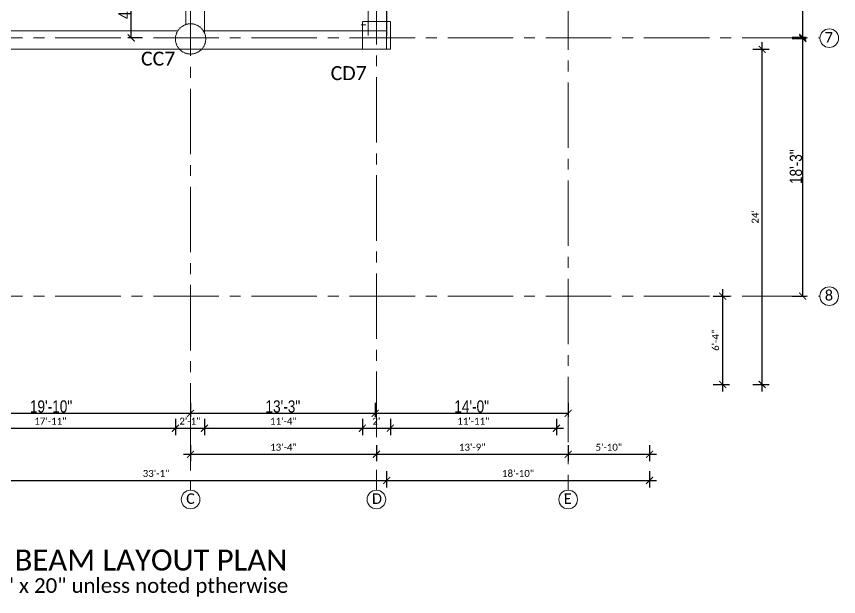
# Model space of a CAD drawing. Header units: inches. Extents: x 0 to 162649, y -36601 to -26324.
# Drawn here: x 152929 to 153636, y -32352 to -31853 of the extents above; entities that cross this region are included whole.
import ezdxf

# ---------------------------------------------------------------- set-up
doc = ezdxf.new("R2010")
doc.units = ezdxf.units.IN
doc.header["$MEASUREMENT"] = 0
doc.linetypes.add('CENTER2', pattern=[1.125, 0.75, -0.125, 0.125, -0.125])
doc.linetypes.add('DASHED', pattern=[0.75, 0.5, -0.25])
for name, color, linetype, lineweight in [('dimention', 1, 'Continuous', 13), ('Line', 31, 'Continuous', 5), ('OL_AR_Center line', 253, 'CENTER2', 13), ('OL_AR_Hatch', 253, 'Continuous', 0), ('OL_AR_SYMBOL', 1, 'Continuous', 5), ('OL_AR_Text', 140, 'Continuous', 5)]:
    doc.layers.add(name, color=color, linetype=linetype, lineweight=lineweight)
doc.styles.add('1-16 Annotative Text', font='calibri.ttf', dxfattribs={"height": 0.0625})
doc.styles.add('1-8 Annotative Text', font='calibri.ttf', dxfattribs={"height": 0.125})
doc.styles.add('Arial', font='arial.ttf', dxfattribs={"width": 0.8})
doc.dimstyles.new('1-16 Annotative Dimension', dxfattribs={"dimtxt": 0.0625, "dimasz": 0.0625, "dimexe": 0.0625, "dimexo": 0.083333, "dimgap": 0.03125, "dimtad": 1, "dimdec": 0, "dimzin": 0, "dimdsep": 46, "dimlunit": 4, "dimtxsty": '1-16 Annotative Text', "dimblk": 'ARCHTICK', "dimcen": 0.0625, "dimdle": 0.0625, "dimadec": 0, "dimazin": 0, "dimtfac": 1, "dimtdec": 0, "dimtofl": 0, "dimtmove": 0, "dimatfit": 3, "dimfxl": 0.083333, "dimfxlon": 1, "dimtolj": 1, "dimtzin": 0, "dimarcsym": 1})
doc.dimstyles.new('Dim_OLA', dxfattribs={"dimscale": 1.5, "dimtxt": 7, "dimasz": 4, "dimexe": 2, "dimexo": 0.5, "dimgap": 0.3, "dimtad": 1, "dimdec": 0, "dimzin": 0, "dimdsep": 46, "dimlunit": 3, "dimtxsty": 'Arial', "dimblk": 'ARCHTICK', "dimcen": 0.05, "dimadec": 0, "dimazin": 0, "dimtfac": 1, "dimtdec": 0, "dimtix": 1, "dimtmove": 2, "dimatfit": 3, "dimldrblk": 'DOT', "dimfxl": 6, "dimfxlon": 1, "dimtolj": 1, "dimtzin": 0, "dimarcsym": 0})

# ---------------------------------------------------------------- blocks, each defined once
blk = doc.blocks.new('_ArchTick')
at = {"color": 0, "linetype": 'ByBlock', "const_width": 0.15}
blk.add_lwpolyline([(-0.5, -0.5), (0.5, 0.5)], dxfattribs=at)
blk = doc.blocks.new('*D591')
at = {"layer": 'Defpoints', "color": 0, "transparency": 16777216}
for p in [(153028.16, -31815.54), (153092.13, -31815.54), (153092.13, -31871.66)]:
    blk.add_point(p, dxfattribs=at)
at = {"layer": 'OL_AR_Text', "color": 0, "lineweight": -2, "transparency": 16777216}
for p, q in [((153037.16, -31815.54), (153025.16, -31815.54)), ((153028.16, -31871.66), (153028.16, -31815.54)), ((153037.16, -31871.66), (153025.16, -31871.66))]:
    blk.add_line(p, q, dxfattribs=at)
at = {"layer": 'OL_AR_Text', "color": 0, "lineweight": -2, "transparency": 16777216, "xscale": 6, "yscale": 6, "zscale": 6}
for p, rotation in [((153028.16, -31815.54), 90), ((153028.16, -31871.66), 270)]:
    blk.add_blockref('_ArchTick', p, dxfattribs=dict(at, rotation=rotation))
at = {"layer": 'OL_AR_Text', "color": 0, "transparency": 16777216, "insert": (153022.34, -31843.6), "char_height": 10.5, "attachment_point": 5, "rotation": 90, "style": 'Arial'}
blk.add_mtext('\\A1;4\'-8"', dxfattribs=at)
blk = doc.blocks.new('_Dot')
at = {"color": 0, "linetype": 'ByBlock', "lineweight": -2}
blk.add_line((-0.5, 0), (-1, 0), dxfattribs=at)
at = {"color": 0, "linetype": 'ByBlock', "const_width": 0.5}
blk.add_lwpolyline([(-0.25, 0, 1), (0.25, 0, 1)], format="xyb", close=True, dxfattribs=at)
blk = doc.blocks.new('*D690')
at = {"layer": 'Defpoints', "color": 0, "transparency": 16777216}
for p in [(153247.76, -31881.38), (152851.16, -32169.56), (153247.76, -32252.11)]:
    blk.add_point(p, dxfattribs=at)
at = {"layer": 'dimention', "color": 0, "lineweight": -2, "transparency": 16777216}
for p, q in [((152851.16, -32244.11), (152851.16, -32258.11)), ((153247.76, -32244.11), (153247.76, -32258.11)), ((152845.16, -32252.11), (153253.76, -32252.11))]:
    blk.add_line(p, q, dxfattribs=at)
at = {"layer": 'dimention', "color": 0, "lineweight": -2, "transparency": 16777216, "xscale": 6, "yscale": 6, "zscale": 6, "rotation": 180}
blk.add_blockref('_ArchTick', (152851.16, -32252.11), dxfattribs=at)
at = {"layer": 'dimention', "color": 0, "lineweight": -2, "transparency": 16777216, "xscale": 6, "yscale": 6, "zscale": 6}
blk.add_blockref('_ArchTick', (153247.76, -32252.11), dxfattribs=at)
at = {"layer": 'dimention', "color": 0, "transparency": 16777216, "insert": (153049.46, -32246.04), "char_height": 6, "attachment_point": 5, "style": '1-16 Annotative Text'}
blk.add_mtext('\\A1;33\'-1"', dxfattribs=at)
blk = doc.blocks.new('*D691')
at = {"layer": 'Defpoints', "color": 0, "transparency": 16777216}
for p in [(153473.86, -31684.57), (153247.76, -31881.38), (153473.86, -32252.11)]:
    blk.add_point(p, dxfattribs=at)
at = {"layer": 'dimention', "color": 0, "lineweight": -2, "transparency": 16777216}
for p, q in [((153247.76, -32244.11), (153247.76, -32258.11)), ((153473.86, -32244.11), (153473.86, -32258.11)), ((153241.76, -32252.11), (153479.86, -32252.11))]:
    blk.add_line(p, q, dxfattribs=at)
at = {"layer": 'dimention', "color": 0, "lineweight": -2, "transparency": 16777216, "xscale": 6, "yscale": 6, "zscale": 6, "rotation": 180}
blk.add_blockref('_ArchTick', (153247.76, -32252.11), dxfattribs=at)
at = {"layer": 'dimention', "color": 0, "lineweight": -2, "transparency": 16777216, "xscale": 6, "yscale": 6, "zscale": 6}
blk.add_blockref('_ArchTick', (153473.86, -32252.11), dxfattribs=at)
at = {"layer": 'dimention', "color": 0, "transparency": 16777216, "insert": (153360.81, -32246.04), "char_height": 6, "attachment_point": 5, "style": '1-16 Annotative Text'}
blk.add_mtext('\\A1;18\'-10"', dxfattribs=at)
blk = doc.blocks.new('*D692')
at = {"layer": 'Defpoints', "color": 0, "transparency": 16777216}
for p in [(152851.16, -32093.63), (152852.77, -32169.53), (153536.7, -32169.53)]:
    blk.add_point(p, dxfattribs=at)
at = {"layer": 'dimention', "color": 0, "lineweight": -2, "transparency": 16777216}
for p, q in [((153536.7, -32087.63), (153536.7, -32175.53)), ((153528.7, -32093.63), (153542.7, -32093.63)), ((153528.7, -32169.53), (153542.7, -32169.53))]:
    blk.add_line(p, q, dxfattribs=at)
at = {"layer": 'dimention', "color": 0, "lineweight": -2, "transparency": 16777216, "xscale": 6, "yscale": 6, "zscale": 6}
for p, rotation in [((153536.7, -32093.63), 90), ((153536.7, -32169.53), 270)]:
    blk.add_blockref('_ArchTick', p, dxfattribs=dict(at, rotation=rotation))
at = {"layer": 'dimention', "color": 0, "transparency": 16777216, "insert": (153530.63, -32131.58), "char_height": 6, "attachment_point": 5, "rotation": 90, "style": '1-16 Annotative Text'}
blk.add_mtext('\\A1;6\'-4"', dxfattribs=at)
blk = doc.blocks.new('*D693')
at = {"layer": 'Defpoints', "color": 0, "transparency": 16777216}
for p in [(153250.95, -31881.38), (153570.7, -31881.38), (152852.77, -32169.53)]:
    blk.add_point(p, dxfattribs=at)
at = {"layer": 'dimention', "color": 0, "lineweight": -2, "transparency": 16777216}
for p, q in [((153570.7, -32175.53), (153570.7, -31875.38)), ((153562.7, -31881.38), (153576.7, -31881.38)), ((153562.7, -32169.53), (153576.7, -32169.53))]:
    blk.add_line(p, q, dxfattribs=at)
at = {"layer": 'dimention', "color": 0, "lineweight": -2, "transparency": 16777216, "xscale": 6, "yscale": 6, "zscale": 6}
for p, rotation in [((153570.7, -31881.38), 90), ((153570.7, -32169.53), 270)]:
    blk.add_blockref('_ArchTick', p, dxfattribs=dict(at, rotation=rotation))
at = {"layer": 'dimention', "color": 0, "transparency": 16777216, "insert": (153564.66, -32025.46), "char_height": 6, "attachment_point": 5, "rotation": 90, "style": '1-16 Annotative Text'}
blk.add_mtext("\\A1;24'", dxfattribs=at)
blk = doc.blocks.new('*D694')
at = {"layer": 'Defpoints', "color": 0, "transparency": 16777216}
for p in [(153066.16, -31872.47), (152851.16, -32207.11), (153066.16, -32207.11)]:
    blk.add_point(p, dxfattribs=at)
at = {"layer": 'dimention', "color": 0, "lineweight": -2, "transparency": 16777216}
for p, q in [((152851.16, -32207.11), (152851.16, -32201.11)), ((153066.16, -32199.11), (153066.16, -32213.11)), ((152845.16, -32207.11), (153072.16, -32207.11))]:
    blk.add_line(p, q, dxfattribs=at)
at = {"layer": 'dimention', "color": 0, "lineweight": -2, "transparency": 16777216, "xscale": 6, "yscale": 6, "zscale": 6, "rotation": 180}
blk.add_blockref('_ArchTick', (152851.16, -32207.11), dxfattribs=at)
at = {"layer": 'dimention', "color": 0, "lineweight": -2, "transparency": 16777216, "xscale": 6, "yscale": 6, "zscale": 6}
blk.add_blockref('_ArchTick', (153066.16, -32207.11), dxfattribs=at)
at = {"layer": 'dimention', "color": 0, "transparency": 16777216, "insert": (152958.66, -32201.09), "char_height": 6, "attachment_point": 5, "style": '1-16 Annotative Text'}
blk.add_mtext('\\A1;17\'-11"', dxfattribs=at)
blk = doc.blocks.new('*D695')
at = {"layer": 'Defpoints', "color": 0, "transparency": 16777216}
for p in [(153066.16, -31872.47), (153091.08, -31871.66), (153091.08, -32207.11)]:
    blk.add_point(p, dxfattribs=at)
at = {"layer": 'dimention', "color": 0, "lineweight": -2, "transparency": 16777216}
for p, q in [((153066.16, -32199.11), (153066.16, -32213.11)), ((153091.08, -32199.11), (153091.08, -32213.11)), ((153060.16, -32207.11), (153097.08, -32207.11))]:
    blk.add_line(p, q, dxfattribs=at)
at = {"layer": 'dimention', "color": 0, "lineweight": -2, "transparency": 16777216, "xscale": 6, "yscale": 6, "zscale": 6, "rotation": 180}
blk.add_blockref('_ArchTick', (153066.16, -32207.11), dxfattribs=at)
at = {"layer": 'dimention', "color": 0, "lineweight": -2, "transparency": 16777216, "xscale": 6, "yscale": 6, "zscale": 6}
blk.add_blockref('_ArchTick', (153091.08, -32207.11), dxfattribs=at)
at = {"layer": 'dimention', "color": 0, "transparency": 16777216, "insert": (153078.62, -32201.08), "char_height": 6, "attachment_point": 5, "style": '1-16 Annotative Text'}
blk.add_mtext('\\A1;2\'-1"', dxfattribs=at)
blk = doc.blocks.new('*D696')
at = {"layer": 'Defpoints', "color": 0, "transparency": 16777216}
for p in [(153091.08, -31871.66), (153226.95, -31881.38), (153226.95, -32207.11)]:
    blk.add_point(p, dxfattribs=at)
at = {"layer": 'dimention', "color": 0, "lineweight": -2, "transparency": 16777216}
for p, q in [((153091.08, -32199.11), (153091.08, -32213.11)), ((153226.95, -32199.11), (153226.95, -32213.11)), ((153085.08, -32207.11), (153232.95, -32207.11))]:
    blk.add_line(p, q, dxfattribs=at)
at = {"layer": 'dimention', "color": 0, "lineweight": -2, "transparency": 16777216, "xscale": 6, "yscale": 6, "zscale": 6, "rotation": 180}
blk.add_blockref('_ArchTick', (153091.08, -32207.11), dxfattribs=at)
at = {"layer": 'dimention', "color": 0, "lineweight": -2, "transparency": 16777216, "xscale": 6, "yscale": 6, "zscale": 6}
blk.add_blockref('_ArchTick', (153226.95, -32207.11), dxfattribs=at)
at = {"layer": 'dimention', "color": 0, "transparency": 16777216, "insert": (153159.01, -32201.09), "char_height": 6, "attachment_point": 5, "style": '1-16 Annotative Text'}
blk.add_mtext('\\A1;11\'-4"', dxfattribs=at)
blk = doc.blocks.new('*D697')
at = {"layer": 'Defpoints', "color": 0, "transparency": 16777216}
for p in [(153226.95, -31881.38), (153250.95, -31881.38), (153250.95, -32207.11)]:
    blk.add_point(p, dxfattribs=at)
at = {"layer": 'dimention', "color": 0, "lineweight": -2, "transparency": 16777216}
for p, q in [((153226.95, -32199.11), (153226.95, -32213.11)), ((153250.95, -32199.11), (153250.95, -32213.11)), ((153220.95, -32207.11), (153256.95, -32207.11))]:
    blk.add_line(p, q, dxfattribs=at)
at = {"layer": 'dimention', "color": 0, "lineweight": -2, "transparency": 16777216, "xscale": 6, "yscale": 6, "zscale": 6, "rotation": 180}
blk.add_blockref('_ArchTick', (153226.95, -32207.11), dxfattribs=at)
at = {"layer": 'dimention', "color": 0, "lineweight": -2, "transparency": 16777216, "xscale": 6, "yscale": 6, "zscale": 6}
blk.add_blockref('_ArchTick', (153250.95, -32207.11), dxfattribs=at)
at = {"layer": 'dimention', "color": 0, "transparency": 16777216, "insert": (153238.95, -32201.08), "char_height": 6, "attachment_point": 5, "style": '1-16 Annotative Text'}
blk.add_mtext("\\A1;2'", dxfattribs=at)
blk = doc.blocks.new('*D698')
at = {"layer": 'Defpoints', "color": 0, "transparency": 16777216}
for p in [(153393.79, -31684.57), (153250.95, -31881.38), (153393.79, -32207.11)]:
    blk.add_point(p, dxfattribs=at)
at = {"layer": 'dimention', "color": 0, "lineweight": -2, "transparency": 16777216}
for p, q in [((153250.95, -32199.11), (153250.95, -32213.11)), ((153393.79, -32199.11), (153393.79, -32213.11)), ((153244.95, -32207.11), (153399.79, -32207.11))]:
    blk.add_line(p, q, dxfattribs=at)
at = {"layer": 'dimention', "color": 0, "lineweight": -2, "transparency": 16777216, "xscale": 6, "yscale": 6, "zscale": 6, "rotation": 180}
blk.add_blockref('_ArchTick', (153250.95, -32207.11), dxfattribs=at)
at = {"layer": 'dimention', "color": 0, "lineweight": -2, "transparency": 16777216, "xscale": 6, "yscale": 6, "zscale": 6}
blk.add_blockref('_ArchTick', (153393.79, -32207.11), dxfattribs=at)
at = {"layer": 'dimention', "color": 0, "transparency": 16777216, "insert": (153322.37, -32201.1), "char_height": 6, "attachment_point": 5, "style": '1-16 Annotative Text'}
blk.add_mtext('\\A1;11\'-11"', dxfattribs=at)
blk = doc.blocks.new('*D699')
at = {"layer": 'Defpoints', "color": 0, "transparency": 16777216}
for p in [(153079.16, -31871.66), (153238.95, -31871.66), (153238.95, -32229.61)]:
    blk.add_point(p, dxfattribs=at)
at = {"layer": 'dimention', "color": 0, "lineweight": -2, "transparency": 16777216}
for p, q in [((153079.16, -32221.61), (153079.16, -32235.61)), ((153238.95, -32221.61), (153238.95, -32235.61)), ((153073.16, -32229.61), (153244.95, -32229.61))]:
    blk.add_line(p, q, dxfattribs=at)
at = {"layer": 'dimention', "color": 0, "lineweight": -2, "transparency": 16777216, "xscale": 6, "yscale": 6, "zscale": 6, "rotation": 180}
blk.add_blockref('_ArchTick', (153079.16, -32229.61), dxfattribs=at)
at = {"layer": 'dimention', "color": 0, "lineweight": -2, "transparency": 16777216, "xscale": 6, "yscale": 6, "zscale": 6}
blk.add_blockref('_ArchTick', (153238.95, -32229.61), dxfattribs=at)
at = {"layer": 'dimention', "color": 0, "transparency": 16777216, "insert": (153159.05, -32223.54), "char_height": 6, "attachment_point": 5, "style": '1-16 Annotative Text'}
blk.add_mtext('\\A1;13\'-4"', dxfattribs=at)
blk = doc.blocks.new('*D700')
at = {"layer": 'Defpoints', "color": 0, "transparency": 16777216}
for p in [(153403.86, -31674.57), (153238.95, -31871.66), (153403.86, -32229.61)]:
    blk.add_point(p, dxfattribs=at)
at = {"layer": 'dimention', "color": 0, "lineweight": -2, "transparency": 16777216}
for p, q in [((153238.95, -32221.61), (153238.95, -32235.61)), ((153403.86, -32221.61), (153403.86, -32235.61)), ((153232.95, -32229.61), (153409.86, -32229.61))]:
    blk.add_line(p, q, dxfattribs=at)
at = {"layer": 'dimention', "color": 0, "lineweight": -2, "transparency": 16777216, "xscale": 6, "yscale": 6, "zscale": 6, "rotation": 180}
blk.add_blockref('_ArchTick', (153238.95, -32229.61), dxfattribs=at)
at = {"layer": 'dimention', "color": 0, "lineweight": -2, "transparency": 16777216, "xscale": 6, "yscale": 6, "zscale": 6}
blk.add_blockref('_ArchTick', (153403.86, -32229.61), dxfattribs=at)
at = {"layer": 'dimention', "color": 0, "transparency": 16777216, "insert": (153321.41, -32223.54), "char_height": 6, "attachment_point": 5, "style": '1-16 Annotative Text'}
blk.add_mtext('\\A1;13\'-9"', dxfattribs=at)
blk = doc.blocks.new('*D701')
at = {"layer": 'Defpoints', "color": 0, "transparency": 16777216}
for p in [(153403.86, -31674.57), (153473.86, -31684.57), (153473.86, -32229.61)]:
    blk.add_point(p, dxfattribs=at)
at = {"layer": 'dimention', "color": 0, "lineweight": -2, "transparency": 16777216}
for p, q in [((153403.86, -32221.61), (153403.86, -32235.61)), ((153473.86, -32221.61), (153473.86, -32235.61)), ((153397.86, -32229.61), (153479.86, -32229.61))]:
    blk.add_line(p, q, dxfattribs=at)
at = {"layer": 'dimention', "color": 0, "lineweight": -2, "transparency": 16777216, "xscale": 6, "yscale": 6, "zscale": 6, "rotation": 180}
blk.add_blockref('_ArchTick', (153403.86, -32229.61), dxfattribs=at)
at = {"layer": 'dimention', "color": 0, "lineweight": -2, "transparency": 16777216, "xscale": 6, "yscale": 6, "zscale": 6}
blk.add_blockref('_ArchTick', (153473.86, -32229.61), dxfattribs=at)
at = {"layer": 'dimention', "color": 0, "transparency": 16777216, "insert": (153438.86, -32223.54), "char_height": 6, "attachment_point": 5, "style": '1-16 Annotative Text'}
blk.add_mtext('\\A1;5\'-10"', dxfattribs=at)
blk = doc.blocks.new('*D1398')
at = {"layer": 'Defpoints', "color": 0, "transparency": 16777216}
for p in [(153415.79, -31871.03), (153605.6, -31871.03), (153091.16, -32093.63)]:
    blk.add_point(p, dxfattribs=at)
at = {"layer": 'OL_AR_Text', "color": 0, "lineweight": -2, "transparency": 16777216}
for p, q in [((153596.6, -31871.03), (153608.6, -31871.03)), ((153605.6, -32093.63), (153605.6, -31871.03)), ((153596.6, -32093.63), (153608.6, -32093.63))]:
    blk.add_line(p, q, dxfattribs=at)
at = {"layer": 'OL_AR_Text', "color": 0, "lineweight": -2, "transparency": 16777216, "xscale": 6, "yscale": 6, "zscale": 6}
for p, rotation in [((153605.6, -31871.03), 90), ((153605.6, -32093.63), 270)]:
    blk.add_blockref('_ArchTick', p, dxfattribs=dict(at, rotation=rotation))
at = {"layer": 'OL_AR_Text', "color": 0, "transparency": 16777216, "insert": (153599.78, -31982.33), "char_height": 10.5, "attachment_point": 5, "rotation": 90, "style": 'Arial'}
blk.add_mtext('\\A1;18\'-3"', dxfattribs=at)
blk = doc.blocks.new('*D1384')
at = {"layer": 'Defpoints', "color": 0, "transparency": 16777216}
for p in [(152839.16, -32105.63), (153079.16, -32105.63), (153079.16, -32194.34)]:
    blk.add_point(p, dxfattribs=at)
at = {"layer": 'OL_AR_Text', "color": 0, "lineweight": -2, "transparency": 16777216}
for p, q in [((152839.16, -32185.34), (152839.16, -32197.34)), ((153079.16, -32185.34), (153079.16, -32197.34)), ((152839.16, -32194.34), (153079.16, -32194.34))]:
    blk.add_line(p, q, dxfattribs=at)
at = {"layer": 'OL_AR_Text', "color": 0, "lineweight": -2, "transparency": 16777216, "xscale": 6, "yscale": 6, "zscale": 6, "rotation": 180}
blk.add_blockref('_ArchTick', (152839.16, -32194.34), dxfattribs=at)
at = {"layer": 'OL_AR_Text', "color": 0, "lineweight": -2, "transparency": 16777216, "xscale": 6, "yscale": 6, "zscale": 6}
blk.add_blockref('_ArchTick', (153079.16, -32194.34), dxfattribs=at)
at = {"layer": 'OL_AR_Text', "color": 0, "transparency": 16777216, "insert": (152959.16, -32188.53), "char_height": 10.5, "attachment_point": 5, "style": 'Arial'}
blk.add_mtext('\\A1;19\'-10"', dxfattribs=at)
blk = doc.blocks.new('*D1385')
at = {"layer": 'Defpoints', "color": 0, "transparency": 16777216}
for p in [(153237.85, -32092.91), (153079.16, -32105.63), (153237.85, -32194.34)]:
    blk.add_point(p, dxfattribs=at)
at = {"layer": 'OL_AR_Text', "color": 0, "lineweight": -2, "transparency": 16777216}
for p, q in [((153079.16, -32185.34), (153079.16, -32197.34)), ((153237.85, -32185.34), (153237.85, -32197.34)), ((153079.16, -32194.34), (153237.85, -32194.34))]:
    blk.add_line(p, q, dxfattribs=at)
at = {"layer": 'OL_AR_Text', "color": 0, "lineweight": -2, "transparency": 16777216, "xscale": 6, "yscale": 6, "zscale": 6, "rotation": 180}
blk.add_blockref('_ArchTick', (153079.16, -32194.34), dxfattribs=at)
at = {"layer": 'OL_AR_Text', "color": 0, "lineweight": -2, "transparency": 16777216, "xscale": 6, "yscale": 6, "zscale": 6}
blk.add_blockref('_ArchTick', (153237.85, -32194.34), dxfattribs=at)
at = {"layer": 'OL_AR_Text', "color": 0, "transparency": 16777216, "insert": (153158.5, -32188.52), "char_height": 10.5, "attachment_point": 5, "style": 'Arial'}
blk.add_mtext('\\A1;13\'-3"', dxfattribs=at)
blk = doc.blocks.new('*D1386')
at = {"layer": 'Defpoints', "color": 0, "transparency": 16777216}
for p in [(153237.85, -32092.91), (153403.86, -32092.91), (153403.86, -32194.34)]:
    blk.add_point(p, dxfattribs=at)
at = {"layer": 'OL_AR_Text', "color": 0, "lineweight": -2, "transparency": 16777216}
for p, q in [((153237.85, -32185.34), (153237.85, -32197.34)), ((153403.86, -32185.34), (153403.86, -32197.34)), ((153237.85, -32194.34), (153403.86, -32194.34))]:
    blk.add_line(p, q, dxfattribs=at)
at = {"layer": 'OL_AR_Text', "color": 0, "lineweight": -2, "transparency": 16777216, "xscale": 6, "yscale": 6, "zscale": 6, "rotation": 180}
blk.add_blockref('_ArchTick', (153237.85, -32194.34), dxfattribs=at)
at = {"layer": 'OL_AR_Text', "color": 0, "lineweight": -2, "transparency": 16777216, "xscale": 6, "yscale": 6, "zscale": 6}
blk.add_blockref('_ArchTick', (153403.86, -32194.34), dxfattribs=at)
at = {"layer": 'OL_AR_Text', "color": 0, "transparency": 16777216, "insert": (153320.86, -32188.53), "char_height": 10.5, "attachment_point": 5, "style": 'Arial'}
blk.add_mtext('\\A1;14\'-0"', dxfattribs=at)
blk = doc.blocks.new('*D1389')
at = {"layer": 'Defpoints', "color": 0, "transparency": 16777216}
for p in [(153413.79, -31673.85), (153605.6, -31673.85), (153415.79, -31872.03)]:
    blk.add_point(p, dxfattribs=at)
at = {"layer": 'OL_AR_Text', "color": 0, "lineweight": -2, "transparency": 16777216}
for p, q in [((153596.6, -31673.85), (153608.6, -31673.85)), ((153605.6, -31872.03), (153605.6, -31673.85)), ((153596.6, -31872.03), (153608.6, -31872.03))]:
    blk.add_line(p, q, dxfattribs=at)
at = {"layer": 'OL_AR_Text', "color": 0, "lineweight": -2, "transparency": 16777216, "xscale": 6, "yscale": 6, "zscale": 6}
for p, rotation in [((153605.6, -31673.85), 90), ((153605.6, -31872.03), 270)]:
    blk.add_blockref('_ArchTick', p, dxfattribs=dict(at, rotation=rotation))
at = {"layer": 'OL_AR_Text', "color": 0, "transparency": 16777216, "insert": (153599.79, -31772.94), "char_height": 10.5, "attachment_point": 5, "rotation": 90, "style": 'Arial'}
blk.add_mtext('\\A1;16\'-6"', dxfattribs=at)

msp = doc.modelspace()

# ---------------------------------------------------------------- linework, layer by layer
at = {"layer": 'dimention'}
for centre in [(153628.4, -31871.82), (153628.36, -32093.63), (153079.16, -32268.47), (153238.95, -32268.47), (153403.86, -32268.47)]:
    msp.add_circle(centre, 8, dxfattribs=at)
at = {"layer": 'Line'}
msp.add_lwpolyline([(152510.97, -32176.85), (152511.34, -31953.11), (152589.16, -31953.11), (152589.16, -31687.11), (152512.16, -31687.2), (152513.08, -31453.63), (152849.16, -31453.63), (152849.16, -31815.54), (153075.08, -31815.54), (153075.08, -31527.63), (153067.08, -31527.63), (153067.08, -31503.63), (153473.86, -31503.63), (153473.86, -31684.57), (153247.76, -31684.62), (153247.76, -31881.38), (152851.16, -31881.38), (152851.16, -32169.56)], close=True, dxfattribs=at)
at = {"layer": 'OL_AR_Center line', "ltscale": 75}
for p, q in [((153079.16, -31324.63), (153079.16, -32250.97)), ((153079.16, -31324.63), (153079.16, -32260.47)), ((153238.95, -31399.11), (153238.95, -32260.47)), ((153403.86, -31403.61), (153403.86, -32260.47)), ((152372.2, -31871.66), (153620.36, -31871.66)), ((152372.2, -32093.63), (153620.36, -32093.63))]:
    msp.add_line(p, q, dxfattribs=at)
at = {"layer": 'OL_AR_Hatch'}
for points in [[(153247.8, -31869.38), (153247.76, -31684.57)], [(153229.8, -31881.38), (152848.16, -31881.38)]]:
    msp.add_lwpolyline(points, dxfattribs=at)
at = {"layer": 'OL_AR_SYMBOL', "linetype": 'DASHED'}
for p, q in [((153075.08, -31815.54), (153075.08, -31860.13)), ((153225.95, -31860.38), (153229.95, -31860.38))]:
    msp.add_line(p, q, dxfattribs=at)
for points in [[(153091.08, -31525.63), (153091.08, -31867.3)], [(153231.95, -31869.38), (153231.91, -31684.57)], [(153250.95, -31857.38), (153250.95, -31881.38), (153226.95, -31881.38), (153226.95, -31857.38), (153250.95, -31857.38)], [(153068.26, -31865.38), (152848.16, -31865.38)], [(153247.8, -31865.38), (153090.05, -31865.38)]]:
    msp.add_lwpolyline(points, dxfattribs=at)
msp.add_circle((153079.16, -31872.47), 13, dxfattribs=at)
at = {"layer": 'OL_AR_Text'}
msp.add_lwpolyline([(153084.16, -32001.04), (153084.16, -32001.04)], close=True, dxfattribs=at)

# ---------------------------------------------------------------- texts
at = {"layer": 'dimention', "style": '1-16 Annotative Text'}
for s, p in [('7', (153624.64, -31875.57)), ('8', (153624.64, -32097.45)), ('C', (153075.43, -32272.29)), ('D', (153235.23, -32272.29)), ('E', (153400.14, -32272.29))]:
    msp.add_text(s, height=9, rotation=1, dxfattribs=at).set_placement(p)
at = {"layer": 'OL_AR_Text', "char_height": 12, "attachment_point": 1, "style": '1-8 Annotative Text'}
for s, insert in [('CC7', (153036.54, -31883.39)), ('CD7', (153199.64, -31895.87))]:
    msp.add_mtext(s, dxfattribs=dict(at, insert=insert))
at = {"layer": 'OL_AR_Text', "attachment_point": 1, "style": '1-8 Annotative Text'}
for s, insert, char_height in [('SEVENTH FLOOR BEAM LAYOUT PLAN', (152732.63, -32311.49), 18), ('All beam sizes are 16" x 20" unless noted ptherwise', (152752.66, -32336.12), 12.6)]:
    msp.add_mtext_dynamic_manual_height_columns(s, width=432.2308, gutter_width=60, heights=[0], dxfattribs=dict(at, insert=insert, char_height=char_height))

# ---------------------------------------------------------------- dimensions: what is measured, and where the dimension line sits
at = {"layer": 'dimention'}
for base, p1, p2, override, picture, middle in [((153403.86, -32229.61), (153238.95, -31871.66), (153403.86, -31674.57), {"dimscale": 0, "dimtix": 0, "dimtofl": 0, "dimtmove": 1, "dimatfit": 3}, '*D700', (153321.41, -32223.54)), ((153473.86, -32229.61), (153403.86, -31674.57), (153473.86, -31684.57), {"dimscale": 0, "dimtix": 0, "dimtofl": 0, "dimtmove": 1, "dimatfit": 3}, '*D701', (153438.86, -32223.54)), ((153473.86, -32252.11), (153247.76, -31881.38), (153473.86, -31684.57), {"dimscale": 0, "dimtix": 0, "dimtofl": 0, "dimtmove": 1, "dimatfit": 3}, '*D691', (153360.81, -32246.04)), ((153393.79, -32207.11), (153250.95, -31881.38), (153393.79, -31684.57), {"dimscale": 0, "dimtix": 0, "dimtofl": 0, "dimtmove": 1, "dimatfit": 3}, '*D698', (153322.37, -32201.1)), ((153066.16, -32207.11), (152851.16, -32207.11), (153066.16, -31872.47), {"dimscale": 0, "dimtix": 0, "dimtofl": 0, "dimtmove": 0, "dimatfit": 3}, '*D694', (152958.66, -32201.09)), ((153091.08, -32207.11), (153066.16, -31872.47), (153091.08, -31871.66), {"dimscale": 0, "dimtix": 0, "dimtofl": 0, "dimtmove": 1, "dimatfit": 3}, '*D695', (153078.62, -32201.08)), ((153238.95, -32229.61), (153079.16, -31871.66), (153238.95, -31871.66), {"dimscale": 0, "dimtix": 0, "dimtofl": 0, "dimtmove": 0, "dimatfit": 3}, '*D699', (153159.05, -32223.54)), ((153226.95, -32207.11), (153091.08, -31871.66), (153226.95, -31881.38), {"dimscale": 0, "dimtix": 0, "dimtofl": 0, "dimtmove": 1, "dimatfit": 3}, '*D696', (153159.01, -32201.09)), ((153247.76, -32252.11), (152851.16, -32169.56), (153247.76, -31881.38), {"dimscale": 0, "dimtix": 0, "dimtofl": 0, "dimtmove": 1, "dimatfit": 3}, '*D690', (153049.46, -32246.04)), ((153250.95, -32207.11), (153226.95, -31881.38), (153250.95, -31881.38), {"dimscale": 0, "dimtix": 0, "dimtofl": 0, "dimtmove": 1, "dimatfit": 3}, '*D697', (153238.95, -32201.08))]:
    dim = msp.add_linear_dim(base=base, p1=p1, p2=p2, dimstyle='1-16 Annotative Dimension', override=override, dxfattribs=at)
    dim.commit()
    dim.dimension.update_dxf_attribs({"geometry": picture, "text_midpoint": middle})
for base, p1, p2, picture, middle in [((153570.7, -31881.38), (152852.77, -32169.53), (153250.95, -31881.38), '*D693', (153564.66, -32025.46)), ((153536.7, -32169.53), (152851.16, -32093.63), (152852.77, -32169.53), '*D692', (153530.63, -32131.58))]:
    dim = msp.add_linear_dim(base=base, p1=p1, p2=p2, angle=90, dimstyle='1-16 Annotative Dimension', override={"dimscale": 0, "dimtix": 0, "dimtofl": 0, "dimtmove": 0, "dimatfit": 3}, dxfattribs=at)
    dim.commit()
    dim.dimension.update_dxf_attribs({"geometry": picture, "text_midpoint": middle})
at = {"layer": 'OL_AR_Text'}
for base, p1, p2, picture, middle in [((153605.6, -31673.85), (153415.79, -31872.03), (153413.79, -31673.85), '*D1389', (153599.79, -31772.94)), ((153028.16, -31815.54), (153092.13, -31871.66), (153092.13, -31815.54), '*D591', (153022.34, -31843.6))]:
    dim = msp.add_linear_dim(base=base, p1=p1, p2=p2, angle=90, dimstyle='Dim_OLA', dxfattribs=at)
    dim.commit()
    dim.dimension.update_dxf_attribs({"geometry": picture, "text_midpoint": middle})
dim = msp.add_linear_dim(base=(153605.6, -31871.03), p1=(153091.16, -32093.63), p2=(153415.79, -31871.03), angle=90, text='18\'-3"', dimstyle='Dim_OLA', dxfattribs=at)
dim.commit()
dim.dimension.update_dxf_attribs({"geometry": '*D1398', "text_midpoint": (153599.78, -31982.33)})
dim = msp.add_linear_dim(base=(153237.85, -32194.34), p1=(153079.16, -32105.63), p2=(153237.85, -32092.91), dimstyle='Dim_OLA', dxfattribs=at)
dim.commit()
dim.dimension.update_dxf_attribs({"geometry": '*D1385', "text_midpoint": (153158.5, -32188.52)})
for base, p1, p2, text, picture, middle in [((153403.86, -32194.34), (153237.85, -32092.91), (153403.86, -32092.91), '14\'-0"', '*D1386', (153320.86, -32188.53)), ((153079.16, -32194.34), (152839.16, -32105.63), (153079.16, -32105.63), '19\'-10"', '*D1384', (152959.16, -32188.53))]:
    dim = msp.add_linear_dim(base=base, p1=p1, p2=p2, text=text, dimstyle='Dim_OLA', dxfattribs=at)
    dim.commit()
    dim.dimension.update_dxf_attribs({"geometry": picture, "text_midpoint": middle})

doc.saveas('drawing.dxf')
